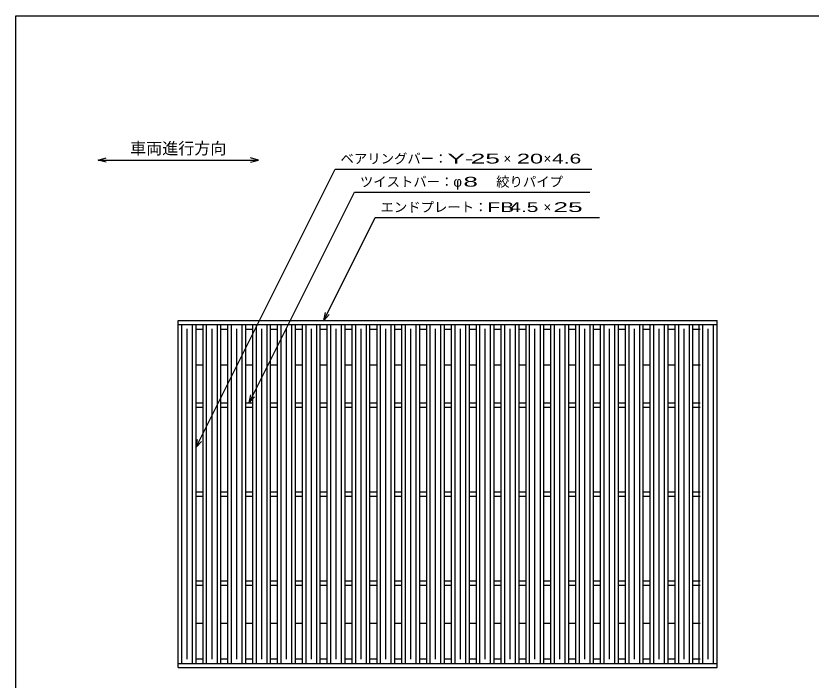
# Model space of a CAD drawing. Units: millimetres, scale not verified. Extents: x -1092 to 1034, y -771 to 635.
# Drawn here: x -1042 to -149, y -111 to 635 of the extents above; entities that cross this region are included whole.
import ezdxf
from ezdxf.enums import TextEntityAlignment as Align

# ---------------------------------------------------------------- set-up
doc = ezdxf.new("R2010")
doc.units = ezdxf.units.MM
doc.header["$LTSCALE"] = 6
for name, color, linetype, lineweight in [('0_2', 150, 'Continuous', 25), ('16', 3, 'Continuous', 25), ('22', 2, 'Continuous', 25)]:
    doc.layers.add(name, color=color, linetype=linetype, lineweight=lineweight)
doc.styles.add('ベクトル', font='')
doc.styles.get('ベクトル').set_extended_font_data('ベクトル')

msp = doc.modelspace()

# ---------------------------------------------------------------- linework, layer by layer
at = {"layer": '0_2'}
for p, q in [((-1041.6, -684.6), (-1041.6, 635.4)), ((-1041.6, 635.4), (1034.4, 635.4))]:
    msp.add_line(p, q, dxfattribs=at)
at = {"layer": '16'}
for p, q in [((-859.3, 293.4), (-254.3, 293.4)), ((-859.3, 288.9), (-859.3, 293.4)), ((-859.3, 288.9), (-254.3, 288.9)), ((-859.3, -92.1), (-859.3, 288.9)), ((-859.3, 288.9), (-839.3, 288.9)), ((-855.3, -92.1), (-855.3, 288.9)), ((-843.3, -92.1), (-843.3, 288.9)), ((-839.3, -92.1), (-839.3, 288.9)), ((-831.4, -92.1), (-831.4, 288.9)), ((-831.4, 288.9), (-811.4, 288.9)), ((-827.4, -92.1), (-827.4, 288.9)), ((-815.4, -92.1), (-815.4, 288.9)), ((-811.4, -92.1), (-811.4, 288.9)), ((-803.5, -92.1), (-803.5, 288.9)), ((-803.5, 288.9), (-783.5, 288.9)), ((-799.5, -92.1), (-799.5, 288.9)), ((-787.5, -92.1), (-787.5, 288.9)), ((-783.5, -92.1), (-783.5, 288.9)), ((-775.6, -92.1), (-775.6, 288.9)), ((-775.6, 288.9), (-755.6, 288.9)), ((-771.6, -92.1), (-771.6, 288.9)), ((-759.6, -92.1), (-759.6, 288.9)), ((-755.6, -92.1), (-755.6, 288.9)), ((-747.7, -92.1), (-747.7, 288.9)), ((-747.7, 288.9), (-727.7, 288.9)), ((-743.7, -92.1), (-743.7, 288.9)), ((-731.7, -92.1), (-731.7, 288.9)), ((-727.7, -92.1), (-727.7, 288.9)), ((-719.8, -92.1), (-719.8, 288.9)), ((-719.8, 288.9), (-699.8, 288.9)), ((-715.8, -92.1), (-715.8, 288.9)), ((-703.8, -92.1), (-703.8, 288.9)), ((-699.8, -92.1), (-699.8, 288.9)), ((-691.9, -92.1), (-691.9, 288.9)), ((-691.9, 288.9), (-671.9, 288.9)), ((-687.9, -92.1), (-687.9, 288.9)), ((-675.9, -92.1), (-675.9, 288.9)), ((-671.9, -92.1), (-671.9, 288.9)), ((-664, -92.1), (-664, 288.9)), ((-664, 288.9), (-644, 288.9)), ((-660, -92.1), (-660, 288.9)), ((-648, -92.1), (-648, 288.9)), ((-644, -92.1), (-644, 288.9)), ((-636.1, -92.1), (-636.1, 288.9)), ((-636.1, 288.9), (-616.1, 288.9)), ((-632.1, -92.1), (-632.1, 288.9)), ((-620.1, -92.1), (-620.1, 288.9)), ((-616.1, -92.1), (-616.1, 288.9)), ((-608.2, -92.1), (-608.2, 288.9)), ((-608.2, 288.9), (-588.2, 288.9)), ((-604.2, -92.1), (-604.2, 288.9)), ((-592.2, -92.1), (-592.2, 288.9)), ((-588.2, -92.1), (-588.2, 288.9)), ((-580.3, -92.1), (-580.3, 288.9)), ((-580.3, 288.9), (-560.3, 288.9)), ((-576.3, -92.1), (-576.3, 288.9)), ((-564.3, -92.1), (-564.3, 288.9)), ((-560.3, -92.1), (-560.3, 288.9)), ((-552.4, -92.1), (-552.4, 288.9)), ((-552.4, 288.9), (-532.4, 288.9)), ((-548.4, -92.1), (-548.4, 288.9)), ((-536.4, -92.1), (-536.4, 288.9)), ((-532.4, -92.1), (-532.4, 288.9)), ((-524.5, -92.1), (-524.5, 288.9)), ((-524.5, 288.9), (-504.5, 288.9)), ((-520.5, -92.1), (-520.5, 288.9)), ((-508.5, -92.1), (-508.5, 288.9)), ((-504.5, -92.1), (-504.5, 288.9)), ((-496.6, -92.1), (-496.6, 288.9)), ((-496.6, 288.9), (-476.6, 288.9)), ((-492.6, -92.1), (-492.6, 288.9)), ((-480.6, -92.1), (-480.6, 288.9)), ((-476.6, -92.1), (-476.6, 288.9)), ((-468.7, -92.1), (-468.7, 288.9)), ((-468.7, 288.9), (-448.7, 288.9)), ((-464.7, -92.1), (-464.7, 288.9)), ((-452.7, -92.1), (-452.7, 288.9)), ((-448.7, -92.1), (-448.7, 288.9)), ((-440.8, -92.1), (-440.8, 288.9)), ((-440.8, 288.9), (-420.8, 288.9)), ((-436.8, -92.1), (-436.8, 288.9)), ((-424.8, -92.1), (-424.8, 288.9)), ((-420.8, -92.1), (-420.8, 288.9)), ((-412.9, -92.1), (-412.9, 288.9)), ((-412.9, 288.9), (-392.9, 288.9)), ((-408.9, -92.1), (-408.9, 288.9)), ((-396.9, -92.1), (-396.9, 288.9)), ((-392.9, -92.1), (-392.9, 288.9)), ((-385, -92.1), (-385, 288.9)), ((-385, 288.9), (-365, 288.9)), ((-381, -92.1), (-381, 288.9)), ((-369, -92.1), (-369, 288.9)), ((-365, -92.1), (-365, 288.9)), ((-357.1, -92.1), (-357.1, 288.9)), ((-357.1, 288.9), (-337.1, 288.9)), ((-353.1, -92.1), (-353.1, 288.9)), ((-341.1, -92.1), (-341.1, 288.9)), ((-337.1, -92.1), (-337.1, 288.9)), ((-329.2, -92.1), (-329.2, 288.9)), ((-329.2, 288.9), (-309.2, 288.9)), ((-325.2, -92.1), (-325.2, 288.9)), ((-313.2, -92.1), (-313.2, 288.9)), ((-309.2, -92.1), (-309.2, 288.9)), ((-301.3, -92.1), (-301.3, 288.9)), ((-301.3, 288.9), (-281.3, 288.9)), ((-297.3, -92.1), (-297.3, 288.9)), ((-285.3, -92.1), (-285.3, 288.9)), ((-281.3, -92.1), (-281.3, 288.9)), ((-274.3, -92.1), (-274.3, 288.9)), ((-274.3, 288.9), (-254.3, 288.9)), ((-270.3, -92.1), (-270.3, 288.9)), ((-258.3, -92.1), (-258.3, 288.9)), ((-254.3, 288.9), (-254.3, 293.4)), ((-254.3, -92.1), (-254.3, 288.9)), ((-849.3, -87.1), (-849.3, 283.9)), ((-839.3, 283.4), (-831.4, 283.4)), ((-821.4, -87.1), (-821.4, 283.9)), ((-811.4, 283.4), (-803.5, 283.4)), ((-793.5, -87.1), (-793.5, 283.9)), ((-783.5, 283.4), (-775.6, 283.4)), ((-765.6, -87.1), (-765.6, 283.9)), ((-755.6, 283.4), (-747.7, 283.4)), ((-737.7, -87.1), (-737.7, 283.9)), ((-727.7, 283.4), (-719.8, 283.4)), ((-709.8, -87.1), (-709.8, 283.9)), ((-699.8, 283.4), (-691.9, 283.4)), ((-681.9, -87.1), (-681.9, 283.9)), ((-671.9, 283.4), (-664, 283.4)), ((-654, -87.1), (-654, 283.9)), ((-644, 283.4), (-636.1, 283.4)), ((-626.1, -87.1), (-626.1, 283.9)), ((-616.1, 283.4), (-608.2, 283.4)), ((-598.2, -87.1), (-598.2, 283.9)), ((-588.2, 283.4), (-580.3, 283.4)), ((-570.3, -87.1), (-570.3, 283.9)), ((-560.3, 283.4), (-552.4, 283.4)), ((-542.4, -87.1), (-542.4, 283.9)), ((-532.4, 283.4), (-524.5, 283.4)), ((-514.5, -87.1), (-514.5, 283.9)), ((-504.5, 283.4), (-496.6, 283.4)), ((-486.6, -87.1), (-486.6, 283.9)), ((-476.6, 283.4), (-468.7, 283.4)), ((-458.7, -87.1), (-458.7, 283.9)), ((-448.7, 283.4), (-440.8, 283.4)), ((-430.8, -87.1), (-430.8, 283.9)), ((-420.8, 283.4), (-412.9, 283.4)), ((-402.9, -87.1), (-402.9, 283.9)), ((-392.9, 283.4), (-385, 283.4)), ((-375, -87.1), (-375, 283.9)), ((-365, 283.4), (-357.1, 283.4)), ((-347.1, -87.1), (-347.1, 283.9)), ((-337.1, 283.4), (-329.2, 283.4)), ((-319.2, -87.1), (-319.2, 283.9)), ((-309.2, 283.4), (-301.3, 283.4)), ((-291.3, -87.1), (-291.3, 283.9)), ((-281.3, 283.4), (-273.4, 283.4)), ((-264.3, -87.1), (-264.3, 283.9)), ((-839.3, 243.4), (-831.4, 243.4)), ((-811.4, 243.4), (-803.5, 243.4)), ((-783.5, 243.4), (-775.6, 243.4)), ((-755.6, 243.4), (-747.7, 243.4)), ((-727.7, 243.4), (-719.8, 243.4)), ((-699.8, 243.4), (-691.9, 243.4)), ((-671.9, 243.4), (-664, 243.4)), ((-644, 243.4), (-636.1, 243.4)), ((-616.1, 243.4), (-608.2, 243.4)), ((-588.2, 243.4), (-580.3, 243.4)), ((-560.3, 243.4), (-552.4, 243.4)), ((-532.4, 243.4), (-524.5, 243.4)), ((-504.5, 243.4), (-496.6, 243.4)), ((-476.6, 243.4), (-468.7, 243.4)), ((-448.7, 243.4), (-440.8, 243.4)), ((-420.8, 243.4), (-412.9, 243.4)), ((-392.9, 243.4), (-385, 243.4)), ((-365, 243.4), (-357.1, 243.4)), ((-337.1, 243.4), (-329.2, 243.4)), ((-309.2, 243.4), (-301.3, 243.4)), ((-281.3, 243.4), (-273.4, 243.4)), ((-839.3, 200.9), (-831.4, 200.9)), ((-811.4, 200.9), (-803.5, 200.9)), ((-783.5, 200.9), (-775.6, 200.9)), ((-755.6, 200.9), (-747.7, 200.9)), ((-727.7, 200.9), (-719.8, 200.9)), ((-699.8, 200.9), (-691.9, 200.9)), ((-671.9, 200.9), (-664, 200.9)), ((-644, 200.9), (-636.1, 200.9)), ((-616.1, 200.9), (-608.2, 200.9)), ((-588.2, 200.9), (-580.3, 200.9)), ((-560.3, 200.9), (-552.4, 200.9)), ((-532.4, 200.9), (-524.5, 200.9)), ((-504.5, 200.9), (-496.6, 200.9)), ((-476.6, 200.9), (-468.7, 200.9)), ((-448.7, 200.9), (-440.8, 200.9)), ((-420.8, 200.9), (-412.9, 200.9)), ((-392.9, 200.9), (-385, 200.9)), ((-365, 200.9), (-357.1, 200.9)), ((-337.1, 200.9), (-329.2, 200.9)), ((-309.2, 200.9), (-301.3, 200.9)), ((-281.3, 200.9), (-273.4, 200.9)), ((-839.3, 195.9), (-831.4, 195.9)), ((-811.4, 195.9), (-803.5, 195.9)), ((-783.5, 195.9), (-775.6, 195.9)), ((-755.6, 195.9), (-747.7, 195.9)), ((-727.7, 195.9), (-719.8, 195.9)), ((-699.8, 195.9), (-691.9, 195.9)), ((-671.9, 195.9), (-664, 195.9)), ((-644, 195.9), (-636.1, 195.9)), ((-616.1, 195.9), (-608.2, 195.9)), ((-588.2, 195.9), (-580.3, 195.9)), ((-560.3, 195.9), (-552.4, 195.9)), ((-532.4, 195.9), (-524.5, 195.9)), ((-504.5, 195.9), (-496.6, 195.9)), ((-476.6, 195.9), (-468.7, 195.9)), ((-448.7, 195.9), (-440.8, 195.9)), ((-420.8, 195.9), (-412.9, 195.9)), ((-392.9, 195.9), (-385, 195.9)), ((-365, 195.9), (-357.1, 195.9)), ((-337.1, 195.9), (-329.2, 195.9)), ((-309.2, 195.9), (-301.3, 195.9)), ((-281.3, 195.9), (-273.4, 195.9)), ((-839.3, 100.9), (-831.4, 100.9)), ((-811.4, 100.9), (-803.5, 100.9)), ((-783.5, 100.9), (-775.6, 100.9)), ((-755.6, 100.9), (-747.7, 100.9)), ((-727.7, 100.9), (-719.8, 100.9)), ((-699.8, 100.9), (-691.9, 100.9)), ((-671.9, 100.9), (-664, 100.9)), ((-644, 100.9), (-636.1, 100.9)), ((-616.1, 100.9), (-608.2, 100.9)), ((-588.2, 100.9), (-580.3, 100.9)), ((-560.3, 100.9), (-552.4, 100.9)), ((-532.4, 100.9), (-524.5, 100.9)), ((-504.5, 100.9), (-496.6, 100.9)), ((-476.6, 100.9), (-468.7, 100.9)), ((-448.7, 100.9), (-440.8, 100.9)), ((-420.8, 100.9), (-412.9, 100.9)), ((-392.9, 100.9), (-385, 100.9)), ((-365, 100.9), (-357.1, 100.9)), ((-337.1, 100.9), (-329.2, 100.9)), ((-309.2, 100.9), (-301.3, 100.9)), ((-281.3, 100.9), (-273.4, 100.9)), ((-839.3, 95.9), (-831.4, 95.9)), ((-811.4, 95.9), (-803.5, 95.9)), ((-783.5, 95.9), (-775.6, 95.9)), ((-755.6, 95.9), (-747.7, 95.9)), ((-727.7, 95.9), (-719.8, 95.9)), ((-699.8, 95.9), (-691.9, 95.9)), ((-671.9, 95.9), (-664, 95.9)), ((-644, 95.9), (-636.1, 95.9)), ((-616.1, 95.9), (-608.2, 95.9)), ((-588.2, 95.9), (-580.3, 95.9)), ((-560.3, 95.9), (-552.4, 95.9)), ((-532.4, 95.9), (-524.5, 95.9)), ((-504.5, 95.9), (-496.6, 95.9)), ((-476.6, 95.9), (-468.7, 95.9)), ((-448.7, 95.9), (-440.8, 95.9)), ((-420.8, 95.9), (-412.9, 95.9)), ((-392.9, 95.9), (-385, 95.9)), ((-365, 95.9), (-357.1, 95.9)), ((-337.1, 95.9), (-329.2, 95.9)), ((-309.2, 95.9), (-301.3, 95.9)), ((-281.3, 95.9), (-273.4, 95.9)), ((-839.3, 0.9), (-831.4, 0.9)), ((-811.4, 0.9), (-803.5, 0.9)), ((-783.5, 0.9), (-775.6, 0.9)), ((-755.6, 0.9), (-747.7, 0.9)), ((-727.7, 0.9), (-719.8, 0.9)), ((-699.8, 0.9), (-691.9, 0.9)), ((-671.9, 0.9), (-664, 0.9)), ((-644, 0.9), (-636.1, 0.9)), ((-616.1, 0.9), (-608.2, 0.9)), ((-588.2, 0.9), (-580.3, 0.9)), ((-560.3, 0.9), (-552.4, 0.9)), ((-532.4, 0.9), (-524.5, 0.9)), ((-504.5, 0.9), (-496.6, 0.9)), ((-476.6, 0.9), (-468.7, 0.9)), ((-448.7, 0.9), (-440.8, 0.9)), ((-420.8, 0.9), (-412.9, 0.9)), ((-392.9, 0.9), (-385, 0.9)), ((-365, 0.9), (-357.1, 0.9)), ((-337.1, 0.9), (-329.2, 0.9)), ((-309.2, 0.9), (-301.3, 0.9)), ((-281.3, 0.9), (-273.4, 0.9)), ((-839.3, -4.1), (-831.4, -4.1)), ((-811.4, -4.1), (-803.5, -4.1)), ((-783.5, -4.1), (-775.6, -4.1)), ((-755.6, -4.1), (-747.7, -4.1)), ((-727.7, -4.1), (-719.8, -4.1)), ((-699.8, -4.1), (-691.9, -4.1)), ((-671.9, -4.1), (-664, -4.1)), ((-644, -4.1), (-636.1, -4.1)), ((-616.1, -4.1), (-608.2, -4.1)), ((-588.2, -4.1), (-580.3, -4.1)), ((-560.3, -4.1), (-552.4, -4.1)), ((-532.4, -4.1), (-524.5, -4.1)), ((-504.5, -4.1), (-496.6, -4.1)), ((-476.6, -4.1), (-468.7, -4.1)), ((-448.7, -4.1), (-440.8, -4.1)), ((-420.8, -4.1), (-412.9, -4.1)), ((-392.9, -4.1), (-385, -4.1)), ((-365, -4.1), (-357.1, -4.1)), ((-337.1, -4.1), (-329.2, -4.1)), ((-309.2, -4.1), (-301.3, -4.1)), ((-281.3, -4.1), (-273.4, -4.1)), ((-839.3, -46.6), (-831.4, -46.6)), ((-811.4, -46.6), (-803.5, -46.6)), ((-783.5, -46.6), (-775.6, -46.6)), ((-755.6, -46.6), (-747.7, -46.6)), ((-727.7, -46.6), (-719.8, -46.6)), ((-699.8, -46.6), (-691.9, -46.6)), ((-671.9, -46.6), (-664, -46.6)), ((-644, -46.6), (-636.1, -46.6)), ((-616.1, -46.6), (-608.2, -46.6)), ((-588.2, -46.6), (-580.3, -46.6)), ((-560.3, -46.6), (-552.4, -46.6)), ((-532.4, -46.6), (-524.5, -46.6)), ((-504.5, -46.6), (-496.6, -46.6)), ((-476.6, -46.6), (-468.7, -46.6)), ((-448.7, -46.6), (-440.8, -46.6)), ((-420.8, -46.6), (-412.9, -46.6)), ((-392.9, -46.6), (-385, -46.6)), ((-365, -46.6), (-357.1, -46.6)), ((-337.1, -46.6), (-329.2, -46.6)), ((-309.2, -46.6), (-301.3, -46.6)), ((-281.3, -46.6), (-273.4, -46.6)), ((-839.3, -86.6), (-831.4, -86.6)), ((-811.4, -86.6), (-803.5, -86.6)), ((-783.5, -86.6), (-775.6, -86.6)), ((-755.6, -86.6), (-747.7, -86.6)), ((-727.7, -86.6), (-719.8, -86.6)), ((-699.8, -86.6), (-691.9, -86.6)), ((-671.9, -86.6), (-664, -86.6)), ((-644, -86.6), (-636.1, -86.6)), ((-616.1, -86.6), (-608.2, -86.6)), ((-588.2, -86.6), (-580.3, -86.6)), ((-560.3, -86.6), (-552.4, -86.6)), ((-532.4, -86.6), (-524.5, -86.6)), ((-504.5, -86.6), (-496.6, -86.6)), ((-476.6, -86.6), (-468.7, -86.6)), ((-448.7, -86.6), (-440.8, -86.6)), ((-420.8, -86.6), (-412.9, -86.6)), ((-392.9, -86.6), (-385, -86.6)), ((-365, -86.6), (-357.1, -86.6)), ((-337.1, -86.6), (-329.2, -86.6)), ((-309.2, -86.6), (-301.3, -86.6)), ((-281.3, -86.6), (-273.4, -86.6)), ((-859.3, -92.1), (-254.3, -92.1)), ((-859.3, -96.6), (-859.3, -92.1)), ((-859.3, -92.1), (-839.3, -92.1)), ((-859.3, -96.6), (-254.3, -96.6)), ((-831.4, -92.1), (-811.4, -92.1)), ((-803.5, -92.1), (-783.5, -92.1)), ((-775.6, -92.1), (-755.6, -92.1)), ((-747.7, -92.1), (-727.7, -92.1)), ((-719.8, -92.1), (-699.8, -92.1)), ((-691.9, -92.1), (-671.9, -92.1)), ((-664, -92.1), (-644, -92.1)), ((-636.1, -92.1), (-616.1, -92.1)), ((-608.2, -92.1), (-588.2, -92.1)), ((-580.3, -92.1), (-560.3, -92.1)), ((-552.4, -92.1), (-532.4, -92.1)), ((-524.5, -92.1), (-504.5, -92.1)), ((-496.6, -92.1), (-476.6, -92.1)), ((-468.7, -92.1), (-448.7, -92.1)), ((-440.8, -92.1), (-420.8, -92.1)), ((-412.9, -92.1), (-392.9, -92.1)), ((-385, -92.1), (-365, -92.1)), ((-357.1, -92.1), (-337.1, -92.1)), ((-329.2, -92.1), (-309.2, -92.1)), ((-301.3, -92.1), (-281.3, -92.1)), ((-274.3, -92.1), (-254.3, -92.1)), ((-254.3, -96.6), (-254.3, -92.1))]:
    msp.add_line(p, q, dxfattribs=at)
at = {"layer": '22', "color": 4}
for p, q in [((-949.3, 473.4), (-940.3, 475.8)), ((-940.3, 471), (-949.3, 473.4)), ((-949.3, 473.4), (-769.3, 473.4)), ((-769.3, 473.4), (-778.3, 475.8)), ((-778.3, 471), (-769.3, 473.4)), ((-839.3, 150.9), (-683.05, 463.4)), ((-683.05, 463.4), (-395.05, 463.4)), ((-779.55, 200.9), (-661.3, 437.4)), ((-661.3, 437.4), (-397.3, 437.4)), ((-695.85, 293.4), (-638.1, 408.9)), ((-638.1, 408.9), (-386.1, 408.9)), ((-695.85, 293.4), (-694.05, 302.16)), ((-695.85, 293.4), (-689.85, 300)), ((-779.55, 200.9), (-777.75, 209.66)), ((-779.55, 200.9), (-773.55, 207.5)), ((-839.3, 150.9), (-837.5, 159.66)), ((-839.3, 150.9), (-833.3, 157.5))]:
    msp.add_line(p, q, dxfattribs=at)

# ---------------------------------------------------------------- texts
at = {"layer": '22', "style": 'ベクトル'}
for s, height, p in [('車両進行方向', 13.2, (-913.3, 486.6)), ('ベアリングバー：', 11, (-677.05, 475.1)), ('×', 11, (-494.05, 475.1)), ('×', 11, (-449.05, 475.1)), ('ツイストバー：', 11, (-655.3, 449.1)), ('絞りパイプ', 11, (-502.3, 449.1)), ('φ', 11, (-550.3, 449.1)), ('エンドプレート：', 11, (-632.1, 420.6)), ('×', 11, (-449.1, 420.6))]:
    msp.add_text(s, height=height, dxfattribs=at).set_placement(p, align=Align.MIDDLE_LEFT)
for s, width, p in [('Y-', 2, (-557.05, 475.1)), (' 25 ', 2, (-539.05, 475.1)), ('20', 1.8, (-479.05, 475.1)), (' 4.6 ', 1.6, (-446.05, 475.1)), (' 8 ', 2, (-547.3, 449.1)), ('FB', 1.6, (-512.1, 420.6)), (' 4.5 ', 1.6, (-494.1, 420.6)), (' 25 ', 2, (-446.1, 420.6))]:
    msp.add_text(s, height=11, dxfattribs=dict(at, width=width)).set_placement(p, align=Align.MIDDLE_LEFT)

doc.saveas('drawing.dxf')
